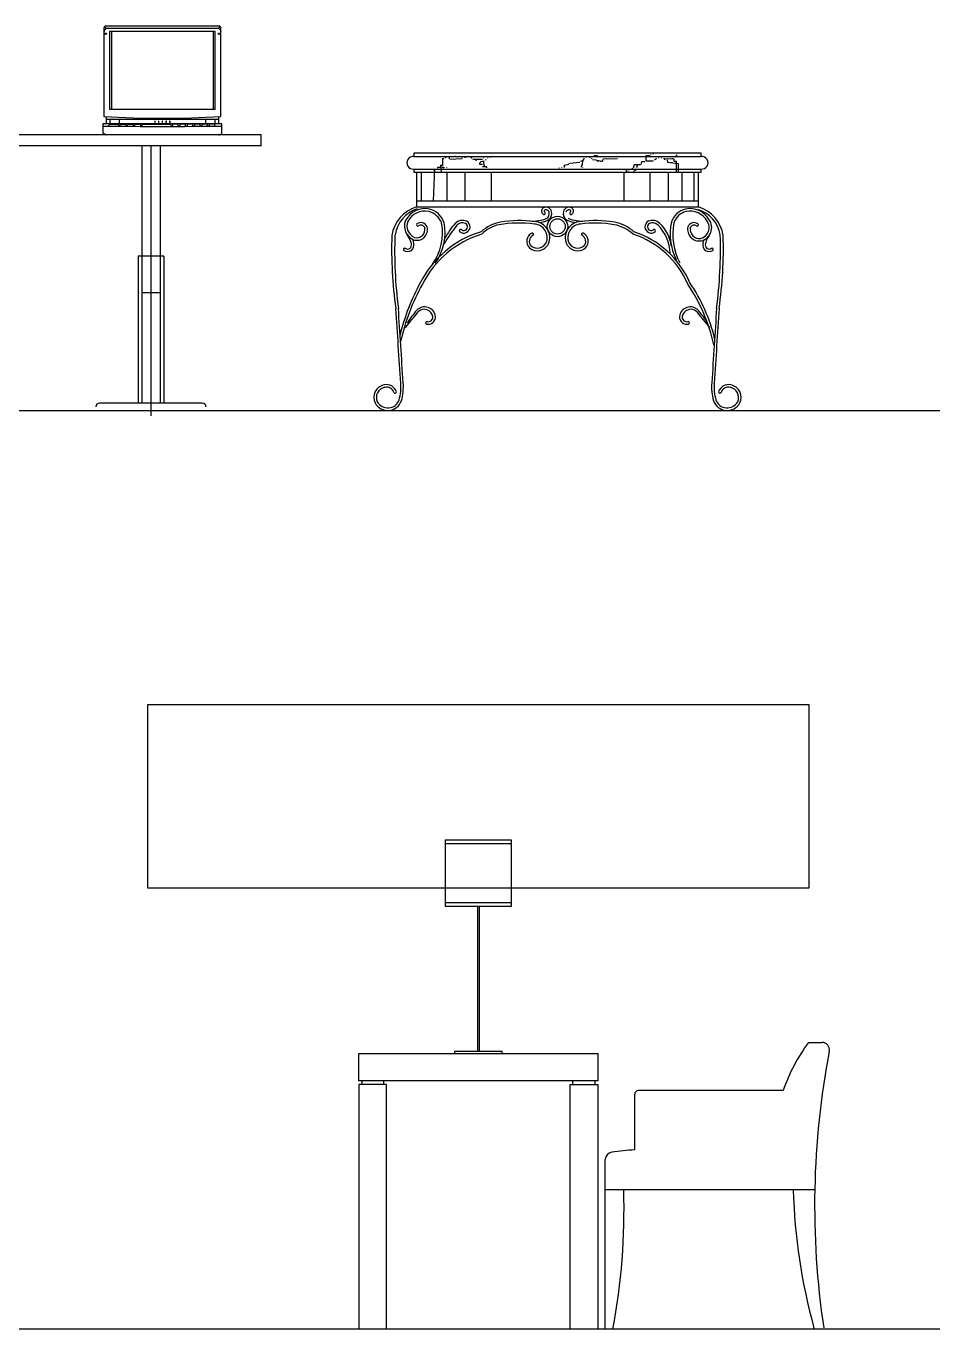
# Model space of a CAD drawing. Header units: inches. Extents: x 6.9 to 49.4, y 11.8 to 36.5.
# Drawn here: x 11.437 to 13.906, y 19.924 to 23.47 of the extents above; entities that cross this region are included whole.
import ezdxf

# ---------------------------------------------------------------- set-up
doc = ezdxf.new("R2010")
doc.units = ezdxf.units.IN
doc.header["$MEASUREMENT"] = 0
for name, color, linetype in [('02', 2, 'Continuous'), ('1', 1, 'Continuous'), ('4', 4, 'Continuous')]:
    doc.layers.add(name, color=color, linetype=linetype)

msp = doc.modelspace()

# ---------------------------------------------------------------- linework, layer by layer
at = {"layer": '02'}
for p, q in [((11.67, 23.4549), (11.67, 23.2439)), ((11.9465, 23.4549), (11.9465, 23.2439)), ((11.9658, 23.4685), (11.9612, 23.4638)), ((11.6552, 23.2239), (11.6552, 23.2039)), ((11.6552, 23.2169), (11.9612, 23.2169)), ((11.6652, 23.2169), (11.6652, 23.2039)), ((11.6902, 23.2169), (11.6902, 23.2039)), ((11.9252, 23.2169), (11.9252, 23.2039)), ((11.9512, 23.2169), (11.9512, 23.2039)), ((11.9612, 23.2239), (11.9612, 23.2039)), ((11.7518, 23.1439), (11.7518, 22.4439)), ((11.7768, 23.1439), (11.7768, 22.4089)), ((11.8018, 23.1439), (11.8018, 22.4439)), ((13.2749, 23.1238), (12.4925, 23.1238)), ((12.4925, 23.1238), (12.4925, 23.1152)), ((13.1379, 23.1213), (13.1379, 23.1202)), ((13.1444, 23.1235), (13.1444, 23.1213)), ((13.2749, 23.1152), (13.2749, 23.1238)), ((12.4925, 23.1152), (13.2749, 23.1152)), ((12.5584, 23.0856), (12.5741, 23.0863)), ((12.5584, 23.0833), (12.5584, 23.0856)), ((12.5606, 23.0856), (12.5606, 23.0871)), ((12.5651, 23.0916), (12.5704, 23.0916)), ((12.5651, 23.0916), (12.5674, 23.0722)), ((12.5711, 23.1095), (12.5704, 23.0901)), ((12.5711, 23.0968), (12.5704, 23.0968)), ((12.5711, 23.1095), (12.5741, 23.1095)), ((12.5756, 23.0856), (12.5756, 23.0848)), ((12.5786, 23.1102), (12.5786, 23.1117)), ((12.5801, 23.1117), (12.5801, 23.1125)), ((12.5816, 23.0848), (12.5816, 23.0841)), ((12.5846, 23.114), (12.5846, 23.1147)), ((12.5891, 23.1132), (12.5891, 23.1087)), ((12.5906, 23.1073), (12.6242, 23.1095)), ((12.5958, 23.108), (12.5958, 23.1087)), ((12.6025, 23.1147), (12.6025, 23.1155)), ((12.604, 23.1162), (12.6055, 23.1162)), ((12.6055, 23.1162), (12.6055, 23.117)), ((12.6145, 23.1087), (12.6145, 23.1095)), ((12.625, 23.1102), (12.625, 23.111)), ((12.6325, 23.1117), (12.6325, 23.1125)), ((12.6354, 23.1125), (12.6354, 23.1132)), ((12.6399, 23.1147), (12.6399, 23.1155)), ((12.6399, 23.1155), (12.6407, 23.1155)), ((12.6482, 23.114), (12.6482, 23.1117)), ((12.6497, 23.1117), (12.6497, 23.1095)), ((12.6534, 23.1073), (12.6796, 23.108)), ((12.6609, 23.105), (12.6631, 23.105)), ((12.6631, 23.105), (12.6631, 23.1058)), ((12.6714, 23.1065), (12.6714, 23.1058)), ((12.6721, 23.093), (12.6721, 23.099)), ((12.6796, 23.093), (12.6721, 23.093)), ((12.6729, 23.0998), (12.6751, 23.0998)), ((12.6751, 23.1013), (12.6841, 23.1035)), ((12.6751, 23.0998), (12.6751, 23.1013)), ((12.6781, 23.1073), (12.6781, 23.108)), ((12.6916, 23.0871), (12.6796, 23.0871)), ((12.6826, 23.0975), (12.6818, 23.0975)), ((12.6826, 23.1005), (12.6833, 23.0901)), ((12.6833, 23.1102), (12.6833, 23.111)), ((12.6841, 23.111), (12.6841, 23.1117)), ((12.6841, 23.0901), (12.6841, 23.0893)), ((12.6893, 23.1058), (12.6878, 23.1058)), ((12.6878, 23.1058), (12.6878, 23.105)), ((12.6901, 23.0856), (12.6901, 23.0841)), ((12.6931, 23.111), (12.6931, 23.1102)), ((12.7013, 23.1125), (12.7013, 23.1132)), ((12.7058, 23.1147), (12.7058, 23.1155)), ((12.7058, 23.1155), (12.7065, 23.1155)), ((12.8952, 23.0843), (12.8952, 23.085)), ((12.9026, 23.091), (12.9146, 23.094)), ((12.9026, 23.085), (12.9026, 23.091)), ((12.9139, 23.0932), (12.9139, 23.094)), ((12.9154, 23.0947), (12.9154, 23.0955)), ((12.9169, 23.097), (12.9445, 23.0992)), ((12.9236, 23.097), (12.9236, 23.0977)), ((12.9431, 23.0985), (12.9431, 23.0992)), ((12.946, 23.1), (12.946, 23.1007)), ((12.9475, 23.1022), (12.9543, 23.1045)), ((12.9475, 23.0873), (12.9498, 23.0873)), ((12.9513, 23.091), (12.949, 23.091)), ((12.949, 23.091), (12.949, 23.0888)), ((12.952, 23.1059), (12.9513, 23.091)), ((12.952, 23.0858), (12.952, 23.085)), ((12.9535, 23.1074), (12.9543, 23.1074)), ((12.9558, 23.1104), (12.9543, 23.1045)), ((12.961, 23.1119), (12.961, 23.1134)), ((12.9647, 23.1134), (12.9647, 23.1127)), ((12.9722, 23.1119), (12.9722, 23.1112)), ((12.9767, 23.1104), (12.9767, 23.1082)), ((12.979, 23.1067), (12.9887, 23.1059)), ((12.9812, 23.1067), (12.9812, 23.1059)), ((12.982, 23.1149), (12.982, 23.1157)), ((12.9827, 23.1172), (12.9917, 23.1172)), ((12.9887, 23.1059), (12.9887, 23.1052)), ((12.9887, 23.1052), (13.0067, 23.1022)), ((12.9917, 23.1172), (12.9917, 23.1164)), ((12.9932, 23.1052), (12.9932, 23.1007)), ((13.0022, 23.1007), (13.0022, 23.1022)), ((13.0067, 23.1022), (13.0067, 23.1067)), ((13.0081, 23.1082), (13.0471, 23.1097)), ((13.0276, 23.1089), (13.0276, 23.1097)), ((13.0926, 23.0922), (13.0894, 23.0836)), ((13.0926, 23.0879), (13.0904, 23.0879)), ((13.1099, 23.0922), (13.0926, 23.0922)), ((13.1012, 23.0922), (13.0991, 23.0847)), ((13.1012, 23.0858), (13.0991, 23.0858)), ((13.1077, 23.0933), (13.1077, 23.0922)), ((13.112, 23.1008), (13.1109, 23.0933)), ((13.112, 23.0955), (13.1109, 23.0955)), ((13.1217, 23.1008), (13.112, 23.1008)), ((13.1239, 23.117), (13.1239, 23.1019)), ((13.1357, 23.117), (13.1239, 23.117)), ((13.125, 23.1062), (13.125, 23.1041)), ((13.126, 23.103), (13.1444, 23.103)), ((13.1476, 23.1052), (13.1476, 23.1062)), ((13.1487, 23.1073), (13.1519, 23.1073)), ((13.153, 23.1095), (13.153, 23.1105)), ((13.1595, 23.1105), (13.1595, 23.1116)), ((13.167, 23.1116), (13.167, 23.1105)), ((13.1735, 23.1105), (13.1735, 23.1095)), ((13.1735, 23.1095), (13.2005, 23.1084)), ((13.1746, 23.1084), (13.1746, 23.1062)), ((13.1821, 23.1062), (13.1832, 23.0998)), ((13.1821, 23.1019), (13.1832, 23.1019)), ((13.1832, 23.0998), (13.2123, 23.0955)), ((13.1854, 23.1084), (13.1854, 23.1073)), ((13.194, 23.1073), (13.194, 23.1095)), ((13.194, 23.0998), (13.194, 23.0976)), ((13.1972, 23.1095), (13.1972, 23.1105)), ((13.2005, 23.1084), (13.2005, 23.1019)), ((13.2005, 23.1019), (13.2069, 23.1019)), ((13.2005, 23.0976), (13.2005, 23.0965)), ((13.2026, 23.1138), (13.2026, 23.1148)), ((13.2048, 23.1148), (13.2048, 23.1159)), ((13.2058, 23.1181), (13.2091, 23.1181)), ((13.2069, 23.1019), (13.2069, 23.0722)), ((13.2123, 23.0955), (13.2123, 23.0728)), ((13.2123, 23.0868), (13.2134, 23.0868)), ((12.4925, 23.0808), (13.2749, 23.0808)), ((12.4925, 23.0808), (12.4925, 23.0722)), ((12.4925, 23.0722), (13.2749, 23.0722)), ((12.5002, 23.0722), (12.5002, 22.9775)), ((12.5129, 23.0722), (12.5129, 22.9947)), ((12.5487, 23.0811), (12.5454, 22.9947)), ((12.5464, 23.0788), (12.5487, 23.0788)), ((12.5524, 23.0811), (12.5524, 23.0818)), ((12.5726, 23.0826), (12.5726, 23.0818)), ((12.5824, 23.0722), (12.5824, 22.9947)), ((12.6319, 23.0722), (12.6319, 22.9947)), ((12.702, 23.0796), (12.702, 23.0811)), ((12.7088, 23.0796), (12.702, 23.0796)), ((12.7036, 23.0722), (12.7036, 22.9947)), ((12.708, 23.0803), (12.708, 23.0796)), ((12.8892, 23.0835), (12.8892, 23.0843)), ((13.0639, 23.0722), (13.0639, 22.9947)), ((13.071, 23.0782), (13.071, 23.0739)), ((13.0797, 23.0782), (13.071, 23.0782)), ((13.0753, 23.0739), (13.0753, 23.0728)), ((13.0829, 23.0814), (13.0829, 23.0793)), ((13.0872, 23.0836), (13.0872, 23.0825)), ((13.0915, 23.0761), (13.0915, 23.0717)), ((13.0958, 23.0771), (13.0937, 23.0771)), ((13.0958, 23.0804), (13.0958, 23.0771)), ((13.1355, 23.0722), (13.1355, 22.9947)), ((13.185, 23.0722), (13.185, 22.9947)), ((13.2112, 23.0782), (13.2123, 23.0782)), ((13.222, 23.0722), (13.222, 22.9947)), ((13.2546, 23.0722), (13.2546, 22.9947)), ((13.2673, 22.9775), (13.2673, 23.0722)), ((13.2749, 23.0722), (13.2749, 23.0808)), ((12.5002, 22.9947), (13.2673, 22.9947)), ((12.5002, 22.9775), (13.2673, 22.9775)), ((11.8018, 22.7439), (11.7518, 22.7439))]:
    msp.add_line(p, q, dxfattribs=at)
msp.add_lwpolyline([(11.6492, 23.2239, 0.031447), (11.9672, 23.2239), (11.9672, 23.4649, 0.414214), (11.9622, 23.4699), (11.6542, 23.4699, 0.414214), (11.6492, 23.4649)], format="xyb", close=True, dxfattribs=at)
for points in [[(11.6507, 23.4685), (11.6553, 23.4638), (11.9612, 23.4638, -0.19495), (11.9672, 23.4549)], [(11.9612, 23.1739, 0.356089), (11.9702, 23.1789), (11.9702, 23.2039), (11.6462, 23.2039), (11.6462, 23.1789), (11.6552, 23.1739)], [(11.6628, 23.1977), (11.6644, 23.2025, -0.274916), (11.6649, 23.203, 0.018998), (11.6874, 23.203, -0.274916), (11.6879, 23.2025), (11.6897, 23.1974)], [(11.6921, 23.1974), (11.6938, 23.2025, -0.274916), (11.6943, 23.203, 0.034235), (11.7068, 23.203, -0.274916), (11.7073, 23.2025), (11.7091, 23.1972)], [(11.712, 23.1972), (11.7138, 23.2025, -0.274916), (11.7143, 23.203, 0.034235), (11.7268, 23.203, -0.274916), (11.7273, 23.2025), (11.7292, 23.1971)], [(11.7319, 23.1971), (11.7338, 23.2025, -0.274916), (11.7343, 23.203, 0.034235), (11.7468, 23.203, -0.274916), (11.7473, 23.2025), (11.7492, 23.197)], [(11.7519, 23.197), (11.7538, 23.2025, -0.274916), (11.7543, 23.203, 0.005692), (11.8293, 23.203, -0.274916), (11.8299, 23.2025), (11.8318, 23.1968)], [(11.8518, 23.1969), (11.8499, 23.2025, 0.274916), (11.8493, 23.203, -0.034235), (11.8369, 23.203, 0.274916), (11.8363, 23.2025), (11.8344, 23.1968)], [(11.8718, 23.197), (11.8699, 23.2025, 0.274916), (11.8693, 23.203, -0.034235), (11.8569, 23.203, 0.274916), (11.8563, 23.2025), (11.8544, 23.1969)], [(11.8917, 23.1971), (11.8899, 23.2025, 0.274916), (11.8893, 23.203, -0.034235), (11.8769, 23.203, 0.274916), (11.8763, 23.2025), (11.8745, 23.197)], [(11.9117, 23.1973), (11.9099, 23.2025, 0.274916), (11.9093, 23.203, -0.034235), (11.8969, 23.203, 0.274916), (11.8963, 23.2025), (11.8945, 23.1971)], [(11.9316, 23.1975), (11.9299, 23.2025, 0.274916), (11.9293, 23.203, -0.034235), (11.9169, 23.203, 0.274916), (11.9163, 23.2025), (11.9146, 23.1973)], [(11.9516, 23.1975), (11.9499, 23.2025, 0.274916), (11.9493, 23.203, -0.034235), (11.9369, 23.203, 0.274916), (11.9363, 23.2025), (11.9346, 23.1975)]]:
    msp.add_lwpolyline(points, format="xyb", dxfattribs=at)
for points in [[(11.6642, 23.2439), (11.9522, 23.2439), (11.9522, 23.4549), (11.6642, 23.4549)], [(11.7876, 23.2077), (11.7889, 23.2077), (11.7889, 23.2112), (11.7876, 23.2112)], [(11.7976, 23.2077), (11.7989, 23.2077), (11.7989, 23.2112), (11.7976, 23.2112)], [(11.8076, 23.2077), (11.8089, 23.2077), (11.8089, 23.2112), (11.8076, 23.2112)], [(11.8176, 23.2077), (11.8189, 23.2077), (11.8189, 23.2112), (11.8176, 23.2112)], [(11.8276, 23.2077), (11.8289, 23.2077), (11.8289, 23.2112), (11.8276, 23.2112)]]:
    msp.add_lwpolyline(points, close=True, dxfattribs=at)
for centre, radius in [((11.6541, 23.4489), 0.002), ((11.9624, 23.4489), 0.002), ((12.8838, 22.9245), 0.0278), ((12.8838, 22.9245), 0.0209)]:
    msp.add_circle(centre, radius, dxfattribs=at)
for centre, radius, start, end in [((11.6633, 23.4519), 0.0144, 123.5583, 167.6841), ((11.8082, 34.95), 11.7532, 269.21024, 270.78976), ((12.4912, 23.098), 0.0173, 85.6064, 274.3936), ((13.2762, 23.098), 0.0173, 265.6064, 94.3936), ((12.5278, 22.8853), 0.0963, 106.71, 171.189), ((12.5298, 22.8871), 0.0896, 108.1133, 170.6492), ((12.5236, 22.912), 0.0611, 79.0626, 151.8742), ((12.5236, 22.912), 0.0543, 79.513, 151.387), ((12.5201, 22.9155), 0.0516, 20.5599, 75.0354), ((12.5205, 22.9162), 0.0576, 19.5699, 75.2918), ((12.8177, 23.0356), 0.0963, 264.5797, 292.7173), ((12.8507, 22.9664), 0.0105, 141.6178, 238.7626), ((12.8525, 22.9608), 0.0158, 15.7005, 129.7088), ((12.8469, 22.9605), 0.00345, 242.6195, 54.9057), ((12.8507, 22.9664), 0.00364, 151.649, 238.7626), ((12.8525, 22.9608), 0.00887, 17.8289, 124.4623), ((12.8437, 22.9602), 0.0176, 309.6842, 10.8115), ((12.8478, 22.9598), 0.0206, 296.4216, 14.9409), ((12.9196, 22.9598), 0.0206, 165.0591, 243.5784), ((12.9149, 22.9608), 0.0158, 50.2912, 164.2995), ((12.9149, 22.9608), 0.00887, 55.5377, 162.1711), ((12.9497, 23.0356), 0.0963, 247.2827, 275.4203), ((12.9206, 22.9605), 0.00345, 125.0943, 297.3805), ((12.9167, 22.9664), 0.00364, 301.2374, 28.351), ((12.9167, 22.9664), 0.0105, 301.2374, 38.3822), ((13.2449, 22.9199), 0.0536, 103.6532, 161.6343), ((13.2449, 22.9199), 0.0467, 103.8637, 161.3971), ((13.2438, 22.9114), 0.0617, 30.6209, 100.7822), ((13.2438, 22.9114), 0.0548, 30.3481, 100.6009), ((13.2404, 22.8867), 0.0878, 9.8416, 73.3731), ((13.2396, 22.8853), 0.0963, 8.811, 73.29), ((13.2663, 22.9215), 0.0372, 283.7655, 34.8693), ((12.5085, 22.9262), 0.0415, 159.4227, 245.8599), ((12.5085, 22.9262), 0.0346, 160.163, 245.3304), ((12.5009, 22.9157), 0.0289, 251.0622, 15.8279), ((12.5009, 22.9157), 0.022, 251.858, 14.7624), ((12.5032, 22.9288), 0.00344, 125.7126, 304.1673), ((12.5117, 22.9166), 0.0183, 22.3077, 124.9399), ((12.5117, 22.9166), 0.0115, 24.1608, 124.9399), ((12.7555, 22.6471), 0.2748, 106.7988, 153.1663), ((12.4229, 22.9076), 0.1478, 324.5283, 10.1319), ((12.438, 22.9069), 0.1398, 323.734, 11.8298), ((13.024, 22.6027), 0.5266, 141.8443, 148.5917), ((12.7615, 22.7962), 0.2077, 138.8403, 152.3209), ((12.6249, 22.9132), 0.0279, 65.3523, 135.133), ((12.6249, 22.9132), 0.0211, 65.8588, 135.2651), ((12.6199, 22.9131), 0.00344, 51.6437, 227.2083), ((12.6287, 22.9235), 0.017, 229.426, 62.4261), ((12.6287, 22.9235), 0.0101, 229.426, 61.4907), ((12.7476, 22.8312), 0.1066, 100.33, 132.1788), ((12.7422, 22.8416), 0.0894, 101.3999, 136.1236), ((12.7783, 22.6056), 0.3281, 82.5134, 99.4321), ((12.7804, 22.6366), 0.304, 82.1899, 99.8364), ((12.8194, 22.8945), 0.0364, 337.0089, 87.2757), ((12.8194, 22.8945), 0.0433, 336.6566, 86.8823), ((12.8324, 22.9909), 0.0554, 270.4569, 296.3906), ((12.9481, 22.8945), 0.0433, 93.1177, 203.3434), ((12.935, 22.9909), 0.0554, 243.6094, 269.5431), ((12.9481, 22.8945), 0.0364, 92.7243, 202.9911), ((12.987, 22.6366), 0.304, 80.1636, 97.8101), ((12.987, 22.6364), 0.2973, 80.0905, 97.8652), ((13.0195, 22.8275), 0.1034, 47.3472, 79.6071), ((13.0198, 22.8312), 0.1066, 47.8212, 79.67), ((13.0135, 22.6717), 0.2509, 23.3593, 71.9169), ((13.1388, 22.9235), 0.017, 117.5739, 310.574), ((13.1388, 22.9235), 0.0101, 118.5093, 310.574), ((13.1425, 22.9132), 0.0279, 44.867, 114.6477), ((13.1425, 22.9132), 0.0211, 44.7349, 114.1412), ((13.1472, 22.9129), 0.00349, 319.8792, 121.2688), ((13.0702, 22.8448), 0.1207, 3.0296, 43.6338), ((13.0878, 22.8565), 0.1068, 8.2874, 45.7208), ((13.3466, 22.9032), 0.1562, 167.5809, 206.1448), ((13.3662, 22.9025), 0.1686, 168.9672, 207.2981), ((13.2696, 22.9166), 0.0317, 167.3646, 280.0657), ((13.2557, 22.9166), 0.0183, 55.0601, 157.6923), ((13.2696, 22.9166), 0.0248, 168.7881, 279.5573), ((13.2557, 22.9166), 0.0115, 55.0601, 154.9397), ((13.2642, 22.9288), 0.00344, 235.2639, 54.8562), ((13.2663, 22.9215), 0.0303, 284.1898, 35.3414), ((13.5621, 22.8633), 1.13, 178.1381, 188.2387), ((13.6002, 22.8551), 1.1598, 177.6975, 187.6035), ((12.4311, 22.8665), 0.056, 12.0153, 41.025), ((12.472, 22.8751), 0.0142, 313.0151, 12.4245), ((12.472, 22.8751), 0.0211, 311.4836, 12.353), ((12.4311, 22.8665), 0.0629, 12.0362, 21.0992), ((12.7555, 22.647), 0.2681, 106.8414, 153.3187), ((12.8254, 22.8839), 0.0254, 117.2736, 224.5303), ((12.8254, 22.8839), 0.0185, 117.2736, 223.2312), ((12.8286, 22.8929), 0.0343, 231.6773, 332.9801), ((12.8286, 22.8929), 0.0274, 232.5977, 332.5238), ((12.815, 22.9032), 0.00346, 303.9045, 110.6428), ((12.9389, 22.8929), 0.0343, 207.0199, 308.3227), ((12.9389, 22.8929), 0.0274, 207.4762, 307.4023), ((12.9526, 22.9031), 0.0035, 73.3344, 232.1183), ((12.942, 22.8839), 0.0185, 316.7688, 62.7264), ((12.942, 22.8839), 0.0254, 315.4697, 62.7264), ((13.0135, 22.6715), 0.2443, 23.1179, 71.8386), ((13.3001, 22.8751), 0.0211, 167.647, 228.5164), ((13.341, 22.8665), 0.0629, 160.3327, 167.9638), ((13.3001, 22.8751), 0.0142, 167.5755, 226.9849), ((13.341, 22.8665), 0.056, 138.975, 167.9847), ((12.0661, 22.8653), 1.2614, 352.5463, 1.6549), ((12.2053, 22.8633), 1.13, 351.7613, 1.8619), ((12.4677, 22.8618), 0.00348, 63.0908, 226.8617), ((12.4756, 22.874), 0.0179, 234.9762, 305.32), ((12.4756, 22.874), 0.011, 234.9762, 303.4337), ((13.2965, 22.874), 0.0179, 234.68, 305.0238), ((13.2965, 22.874), 0.011, 236.5663, 305.0238), ((13.3045, 22.8619), 0.00346, 311.2819, 118.7657), ((13.0388, 22.4837), 0.6017, 151.4572, 165.8821), ((13.0258, 22.4839), 0.5834, 150.925, 167.3976), ((12.8413, 22.4977), 0.4798, 12.5496, 34.1912), ((12.8716, 22.5145), 0.4522, 13.4146, 34.5858), ((-78.6125, 16.7346), 91.2516, 3.6214, 3.749168), ((-78.6127, 16.7324), 91.2587, 3.622781, 3.750428), ((12.6945, 22.5237), 0.2597, 138.4176, 148.0209), ((12.5221, 22.6759), 0.0297, 6.1305, 137.3595), ((12.5211, 22.6751), 0.0239, 8.6348, 136.8259), ((13.2453, 22.6759), 0.0297, 42.6405, 173.8695), ((13.2463, 22.6751), 0.0239, 43.1741, 171.3652), ((13.0729, 22.5237), 0.2597, 31.9791, 41.5824), ((104.3801, 16.7324), 91.2587, 176.249572, 176.377219), ((104.3799, 16.7346), 91.2516, 176.250832, 176.3786), ((9.8017, 24.8085), 3.4326, 321.0079, 321.9202), ((12.5281, 22.6621), 0.00347, 83.3488, 248.608), ((12.5316, 22.6783), 0.02, 255.9784, 2.2468), ((12.5316, 22.6783), 0.0131, 255.9784, 1.6138), ((13.2358, 22.6783), 0.02, 177.7532, 284.0216), ((13.2358, 22.6783), 0.0131, 178.3862, 284.0216), ((13.2394, 22.6621), 0.00347, 291.392, 96.6512), ((15.9657, 24.8085), 3.4326, 218.0798, 218.9921), ((12.4186, 22.4592), 0.0349, 100.9765, 205.2899), ((12.4186, 22.4592), 0.028, 100.633, 204.8545), ((12.4186, 22.4664), 0.0278, 16.4489, 103.7282), ((12.4186, 22.4664), 0.0209, 16.4489, 104.1736), ((12.3325, 22.4869), 0.1249, 343.9382, 5.2545), ((12.3325, 22.4869), 0.1317, 343.846, 5.173), ((13.4349, 22.4869), 0.1317, 174.827, 196.154), ((13.4349, 22.4869), 0.1249, 174.7455, 196.0618), ((13.3489, 22.4664), 0.0278, 76.2718, 163.5511), ((13.3489, 22.4664), 0.0209, 75.8264, 163.5511), ((13.3488, 22.4592), 0.028, 335.1455, 79.367), ((13.3488, 22.4592), 0.0349, 334.7101, 79.0235), ((12.4217, 22.4634), 0.0396, 208.8587, 340.6161), ((12.4217, 22.4634), 0.0327, 209.2374, 340.2875), ((12.4416, 22.4745), 0.00367, 216.6647, 356.2331), ((13.3457, 22.4634), 0.0396, 199.3839, 331.1413), ((13.3457, 22.4634), 0.0327, 199.7125, 330.7626), ((13.3258, 22.4745), 0.00367, 183.7669, 323.3353)]:
    msp.add_arc(centre, radius, start, end, dxfattribs=at)
at = {"layer": '1'}
for p, q in [((7.202, 22.4239), (27.5282, 22.4239)), ((11.7683, 21.1239), (11.7683, 21.6239)), ((11.7683, 21.6239), (13.5683, 21.6239)), ((13.5683, 21.6239), (13.5683, 21.1239)), ((12.7583, 21.2545), (12.5783, 21.2545)), ((12.5783, 21.2545), (12.5783, 21.0745)), ((12.7583, 21.2445), (12.5783, 21.2445)), ((12.7583, 21.0745), (12.7583, 21.2545)), ((11.7683, 21.1239), (11.7683, 21.1239)), ((13.5683, 21.1239), (11.7683, 21.1239)), ((12.5783, 21.0845), (12.7583, 21.0845)), ((12.5783, 21.0745), (12.7583, 21.0745)), ((12.6658, 21.0745), (12.6658, 20.6789)), ((12.6708, 21.0745), (12.6708, 20.6789)), ((12.3433, 20.5989), (12.3433, 20.6739)), ((12.3433, 20.6739), (12.9933, 20.6739)), ((12.7333, 20.6789), (12.6033, 20.6789)), ((12.6033, 20.6789), (12.6033, 20.6739)), ((12.7333, 20.6739), (12.7333, 20.6789)), ((12.9933, 20.6739), (12.9933, 20.5989)), ((13.5671, 20.7039), (13.604, 20.7039)), ((12.9933, 20.5989), (12.3433, 20.5989)), ((12.4183, 20.5889), (12.3433, 20.5889)), ((12.3433, 20.5889), (12.3433, 19.9239)), ((12.3508, 20.5989), (12.3508, 20.5889)), ((12.4108, 20.5889), (12.4108, 20.5989)), ((12.4183, 19.9239), (12.4183, 20.5889)), ((12.9183, 19.9239), (12.9183, 20.5889)), ((12.9183, 20.5889), (12.9933, 20.5889)), ((12.9258, 20.5889), (12.9258, 20.5989)), ((12.9858, 20.5989), (12.9858, 20.5889)), ((12.9933, 20.5889), (12.9933, 19.9239)), ((13.4977, 20.5725), (13.1039, 20.5725)), ((13.0939, 20.4117), (13.0939, 20.5625)), ((13.0139, 19.9239), (13.0139, 20.3849)), ((13.5841, 20.3025), (13.0139, 20.3025)), ((7.202, 19.9239), (27.5282, 19.9239))]:
    msp.add_line(p, q, dxfattribs=at)
for centre, radius, start, end in [((13.9763, 20.404), 0.5074, 143.7576, 160.5948), ((15.8232, 20.2592), 2.2395, 169.164, 188.5255), ((13.604, 20.6839), 0.02, 349.164, 90), ((13.1039, 20.5625), 0.01, 90, 180), ((13.0339, 20.3849), 0.02, 97.0697, 180), ((13.3189, 18.0869), 2.3356, 95.5281, 97.0697), ((11.3105, 20.2471), 1.7543, 349.3835, 1.8095), ((15.0957, 20.3452), 1.5706, 181.5574, 195.4669)]:
    msp.add_arc(centre, radius, start, end, dxfattribs=at)
at = {"layer": '4'}
for p, q in [((12.0768, 23.1739), (10.6768, 23.1739)), ((12.0768, 23.1439), (12.0768, 23.1739)), ((12.0768, 23.1439), (10.6768, 23.1439)), ((11.7418, 22.8439), (11.7418, 22.4439)), ((11.8118, 22.8439), (11.7418, 22.8439)), ((11.8118, 22.8439), (11.8118, 22.4439)), ((11.9168, 22.4439), (11.6368, 22.4439))]:
    msp.add_line(p, q, dxfattribs=at)
for centre, start, end in [((11.6368, 22.4339), 90, 180), ((11.9168, 22.4339), 0, 90)]:
    msp.add_arc(centre, 0.01, start, end, dxfattribs=at)

doc.saveas('drawing.dxf')
